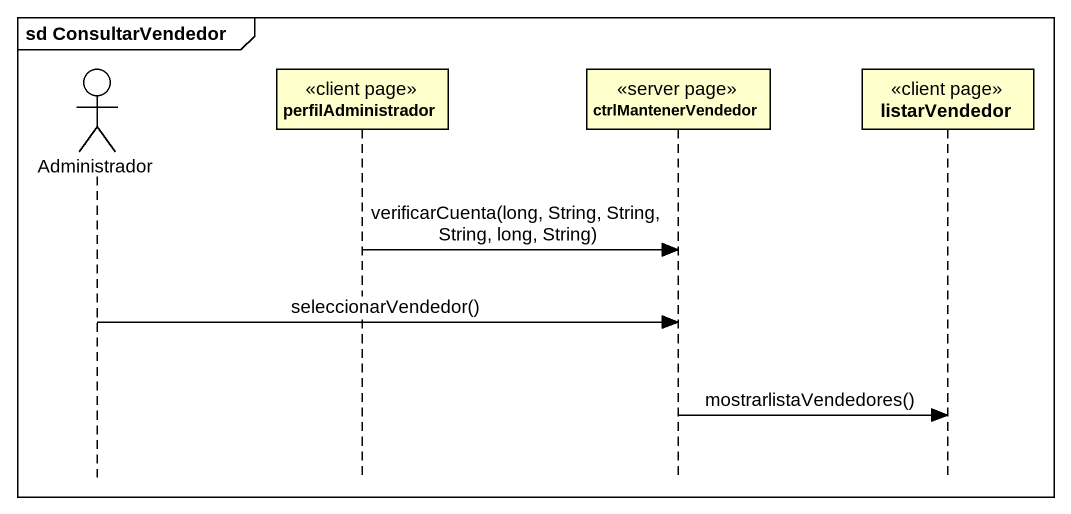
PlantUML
@startuml
mainframe sd ConsultarVendedor
hide footbox
actor Administrador
participant perfilAdministrador <<client page>>
participant ctrlMantenerVendedor <<server page>>
participant listarVendedor <<client page>>

perfilAdministrador -> ctrlMantenerVendedor : verificarCuenta(long, String, String, String, long, String)
Administrador -> ctrlMantenerVendedor : seleccionarVendedor()
ctrlMantenerVendedor -> listarVendedor : mostrarlistaVendedores()
@enduml
